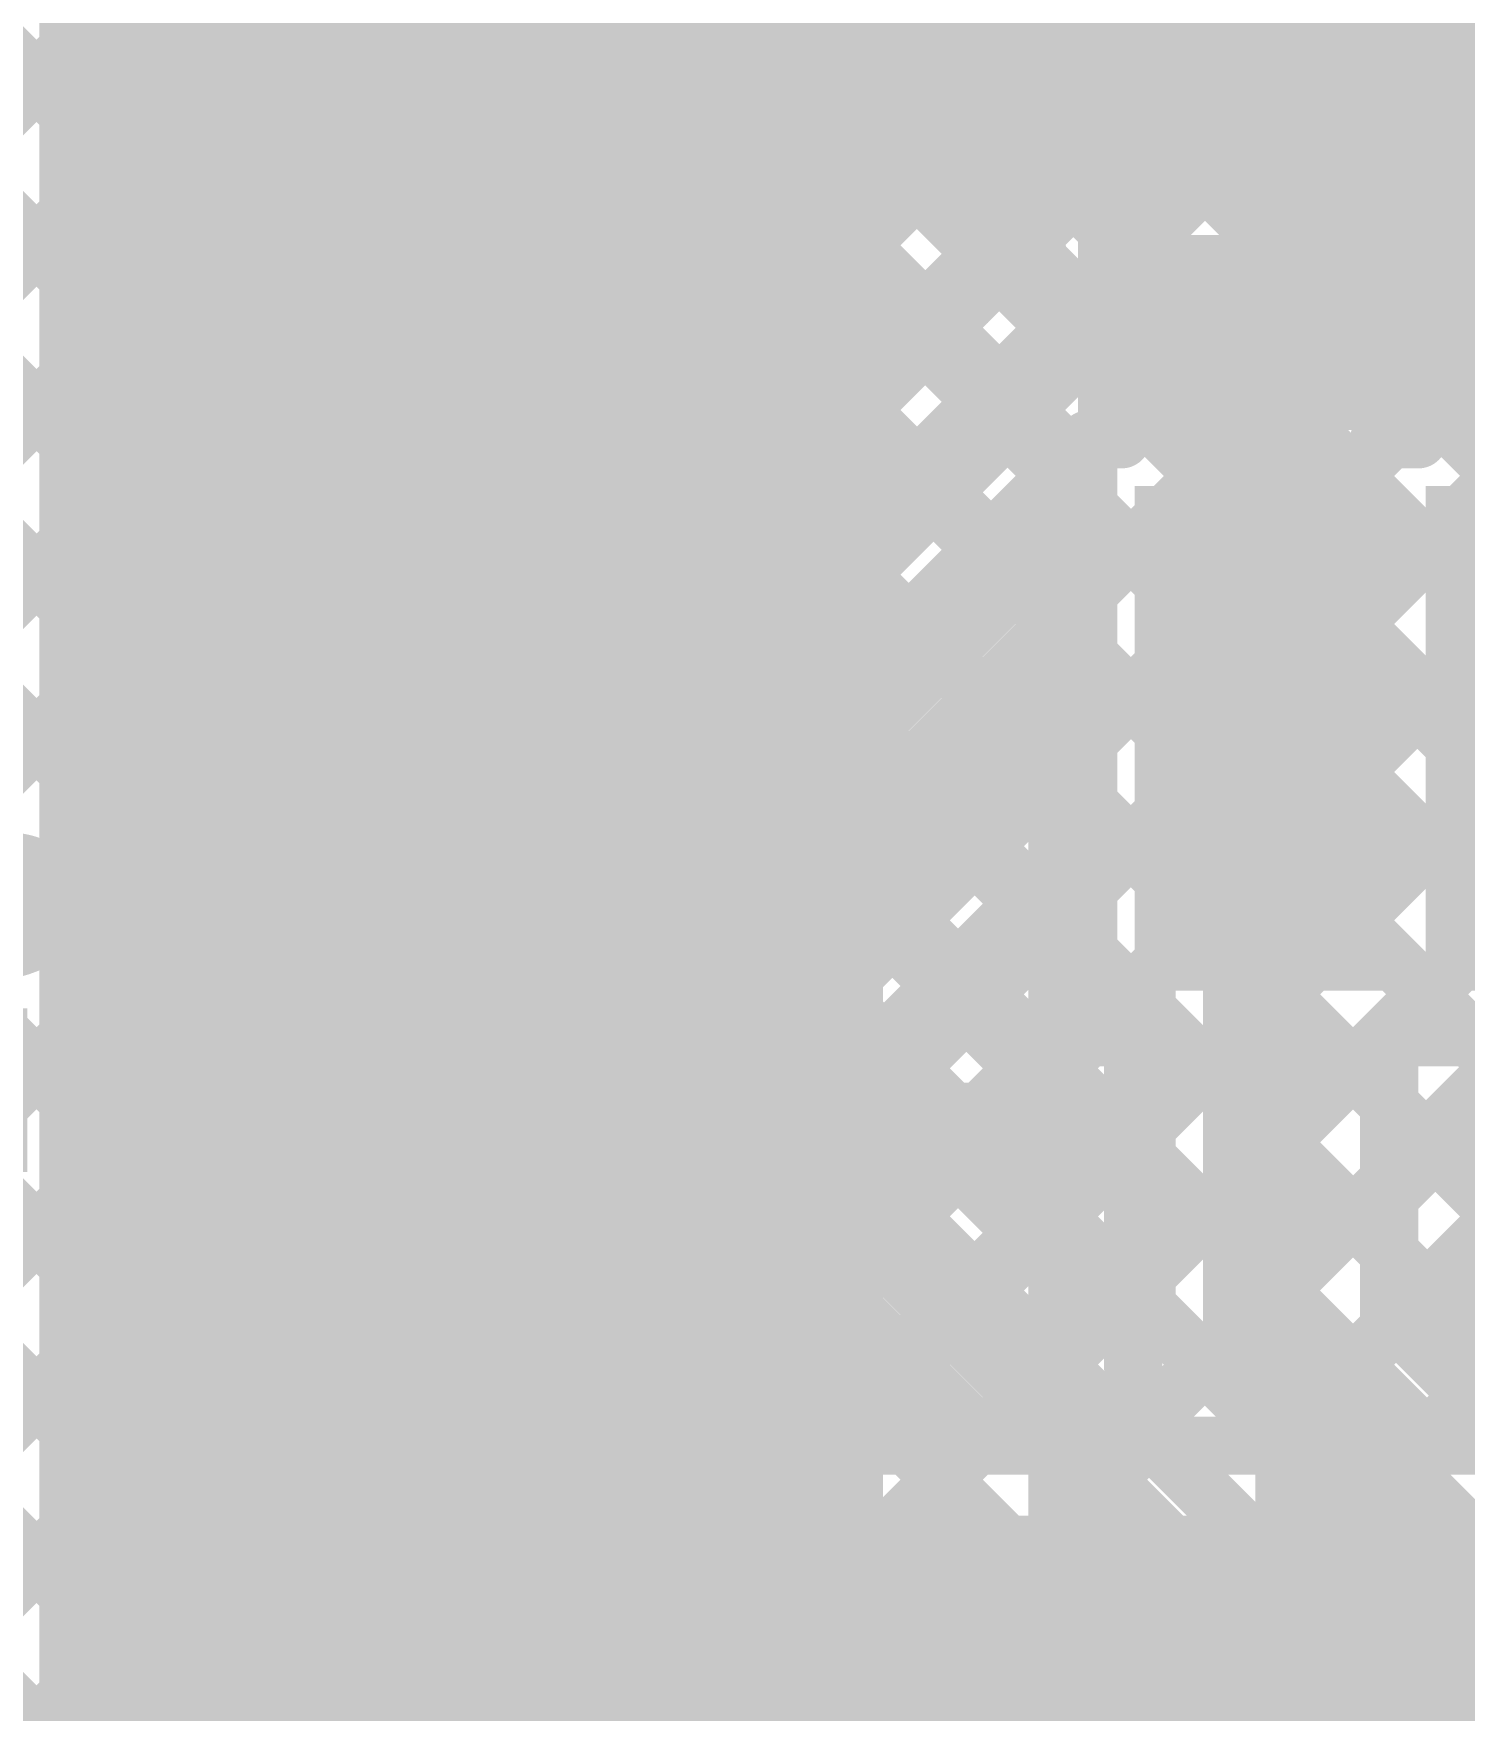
# Model space of a CAD drawing. Header units: millimetres. Extents: x -0.33 to 3.26, y -0.12 to 2.83.
# Drawn here: x -0.068 to 0.1779, y 0.8141 to 1.1023 of the extents above; entities that cross this region are included whole.
import ezdxf

# ---------------------------------------------------------------- set-up
doc = ezdxf.new("R2010")
doc.units = ezdxf.units.MM
doc.header["$MEASUREMENT"] = 0
for name, color, linetype in [('BottomLayer', 5, 'Continuous'), ('BottomOverlay', 54, 'Continuous'), ('BottomPaste', 16, 'Continuous'), ('BottomSolder', 6, 'Continuous'), ('TopLayer', 1, 'Continuous'), ('TopOverlay', 2, 'Continuous'), ('TopPaste', 8, 'Continuous'), ('TopSolder', 216, 'Continuous'), ('ViaHoleLayer', 16, 'Continuous')]:
    doc.layers.add(name, color=color, linetype=linetype)
doc.styles.add('Arial', font='', dxfattribs={"height": 0.2})
doc.styles.get('Arial').set_extended_font_data('Arial')

# ---------------------------------------------------------------- blocks, each defined once
blk = doc.blocks.new('PS2801C_1_F3_A_B_5')
at = {"layer": 'BottomLayer'}
for points in [[(0.23622, 0.06772), (0.31496, 0.06772), (0.31496, 0.03228), (0.23622, 0.03228)], [(0.23622, 0.01772), (0.31496, 0.01772), (0.31496, -0.01772), (0.23622, -0.01772)]]:
    blk.add_hatch(color=5, dxfattribs=at).paths.add_polyline_path(points)
at = {"layer": 'BottomPaste'}
for points in [[(0.23622, 0.06772), (0.31496, 0.06772), (0.31496, 0.03228), (0.23622, 0.03228)], [(0.23622, 0.01772), (0.31496, 0.01772), (0.31496, -0.01772), (0.23622, -0.01772)]]:
    blk.add_hatch(color=16, dxfattribs=at).paths.add_polyline_path(points)
at = {"layer": 'BottomSolder'}
for points in [[(0.23222, 0.07172), (0.31896, 0.07172), (0.31896, 0.02828), (0.23222, 0.02828)], [(0.23222, 0.02172), (0.31896, 0.02172), (0.31896, -0.02172), (0.23222, -0.02172)]]:
    blk.add_hatch(color=6, dxfattribs=at).paths.add_polyline_path(points)
at = {"layer": 'BottomOverlay', "const_width": 0.01}
blk.add_lwpolyline([(0.017, 0.085), (0.259, 0.085)], dxfattribs=at)
at = {"layer": 'BottomOverlay', "const_width": 0.005}
blk.add_lwpolyline([(0.2565, 0.085, 1), (0.2615, 0.085, 1)], format="xyb", close=True, dxfattribs=at)
blk = doc.blocks.new('R__0402_B_34')
at = {"layer": 'BottomLayer'}
for points in [[(-0.0095, 0.0125), (-0.0095, -0.0125), (-0.0275, -0.0125), (-0.0275, 0.0125)], [(0.0275, 0.0125), (0.0275, -0.0125), (0.0095, -0.0125), (0.0095, 0.0125)]]:
    blk.add_hatch(color=5, dxfattribs=at).paths.add_polyline_path(points)
at = {"layer": 'BottomPaste'}
for points in [[(-0.0095, 0.0125), (-0.0095, -0.0125), (-0.0275, -0.0125), (-0.0275, 0.0125)], [(0.0275, 0.0125), (0.0275, -0.0125), (0.0095, -0.0125), (0.0095, 0.0125)]]:
    blk.add_hatch(color=16, dxfattribs=at).paths.add_polyline_path(points)
at = {"layer": 'BottomSolder'}
for points in [[(-0.0055, 0.0165), (-0.0055, -0.0165), (-0.0315, -0.0165), (-0.0315, 0.0165)], [(0.0315, 0.0165), (0.0315, -0.0165), (0.0055, -0.0165), (0.0055, 0.0165)]]:
    blk.add_hatch(color=6, dxfattribs=at).paths.add_polyline_path(points)
at = {"layer": 'BottomOverlay', "const_width": 0.01}
for points in [[(0.034, 0.019), (-0.034, 0.019)], [(-0.034, -0.019), (-0.034, 0.019)], [(0.034, -0.019), (0.034, 0.019)], [(0.034, -0.019), (-0.034, -0.019)]]:
    blk.add_lwpolyline(points, dxfattribs=at)
at = {"layer": 'BottomOverlay', "const_width": 0.005}
for points in [[(-0.0365, 0.019, 1), (-0.0315, 0.019, 1)], [(-0.0365, 0.019, 1), (-0.0315, 0.019, 1)], [(0.0315, 0.019, 1), (0.0365, 0.019, 1)], [(0.0315, 0.019, 1), (0.0365, 0.019, 1)], [(-0.0365, -0.019, 1), (-0.0315, -0.019, 1)], [(-0.0365, -0.019, 1), (-0.0315, -0.019, 1)], [(0.0315, -0.019, 1), (0.0365, -0.019, 1)], [(0.0315, -0.019, 1), (0.0365, -0.019, 1)]]:
    blk.add_lwpolyline(points, format="xyb", close=True, dxfattribs=at)
blk = doc.blocks.new('R__0402_B_37')
at = {"layer": 'BottomLayer'}
for points in [[(-0.0095, 0.0125), (-0.0095, -0.0125), (-0.0275, -0.0125), (-0.0275, 0.0125)], [(0.0275, 0.0125), (0.0275, -0.0125), (0.0095, -0.0125), (0.0095, 0.0125)]]:
    blk.add_hatch(color=5, dxfattribs=at).paths.add_polyline_path(points)
at = {"layer": 'BottomPaste'}
for points in [[(-0.0095, 0.0125), (-0.0095, -0.0125), (-0.0275, -0.0125), (-0.0275, 0.0125)], [(0.0275, 0.0125), (0.0275, -0.0125), (0.0095, -0.0125), (0.0095, 0.0125)]]:
    blk.add_hatch(color=16, dxfattribs=at).paths.add_polyline_path(points)
at = {"layer": 'BottomSolder'}
for points in [[(-0.0055, 0.0165), (-0.0055, -0.0165), (-0.0315, -0.0165), (-0.0315, 0.0165)], [(0.0315, 0.0165), (0.0315, -0.0165), (0.0055, -0.0165), (0.0055, 0.0165)]]:
    blk.add_hatch(color=6, dxfattribs=at).paths.add_polyline_path(points)
at = {"layer": 'BottomOverlay', "const_width": 0.01}
for points in [[(-0.034, 0.019), (0.034, 0.019)], [(-0.034, 0.019), (-0.034, -0.019)], [(0.034, 0.019), (0.034, -0.019)], [(-0.034, -0.019), (0.034, -0.019)]]:
    blk.add_lwpolyline(points, dxfattribs=at)
at = {"layer": 'BottomOverlay', "const_width": 0.005}
for points in [[(-0.0365, 0.019, 1), (-0.0315, 0.019, 1)], [(-0.0365, 0.019, 1), (-0.0315, 0.019, 1)], [(0.0315, 0.019, 1), (0.0365, 0.019, 1)], [(0.0315, 0.019, 1), (0.0365, 0.019, 1)], [(-0.0365, -0.019, 1), (-0.0315, -0.019, 1)], [(-0.0365, -0.019, 1), (-0.0315, -0.019, 1)], [(0.0315, -0.019, 1), (0.0365, -0.019, 1)], [(0.0315, -0.019, 1), (0.0365, -0.019, 1)]]:
    blk.add_lwpolyline(points, format="xyb", close=True, dxfattribs=at)
blk = doc.blocks.new('R__0402_51')
at = {"layer": 'TopLayer'}
for points in [[(-0.0275, -0.0125), (-0.0275, 0.0125), (-0.0095, 0.0125), (-0.0095, -0.0125)], [(0.0095, -0.0125), (0.0095, 0.0125), (0.0275, 0.0125), (0.0275, -0.0125)]]:
    blk.add_hatch(color=1, dxfattribs=at).paths.add_polyline_path(points)
at = {"layer": 'TopPaste'}
for points in [[(-0.0275, -0.0125), (-0.0275, 0.0125), (-0.0095, 0.0125), (-0.0095, -0.0125)], [(0.0095, -0.0125), (0.0095, 0.0125), (0.0275, 0.0125), (0.0275, -0.0125)]]:
    blk.add_hatch(color=8, dxfattribs=at).paths.add_polyline_path(points)
at = {"layer": 'TopSolder'}
for points in [[(-0.0315, -0.0165), (-0.0315, 0.0165), (-0.0055, 0.0165), (-0.0055, -0.0165)], [(0.0055, -0.0165), (0.0055, 0.0165), (0.0315, 0.0165), (0.0315, -0.0165)]]:
    blk.add_hatch(color=216, dxfattribs=at).paths.add_polyline_path(points)
at = {"layer": 'TopOverlay', "const_width": 0.005}
for points in [[(-0.0325, -0.0175), (-0.0325, 0.0175)], [(-0.0085, 0.0175), (-0.0325, 0.0175)], [(0.0325, 0.0175), (0.0085, 0.0175)], [(0.0325, -0.0175), (0.0325, 0.0175)], [(-0.0085, -0.0175), (-0.0325, -0.0175)], [(0.0325, -0.0175), (0.0085, -0.0175)]]:
    blk.add_lwpolyline(points, dxfattribs=at)
at = {"layer": 'TopOverlay', "const_width": 0.0025}
for points in [[(-0.03375, 0.0175, 1), (-0.03125, 0.0175, 1)], [(-0.03375, 0.0175, 1), (-0.03125, 0.0175, 1)], [(-0.00975, 0.0175, 1), (-0.00725, 0.0175, 1)], [(0.00725, 0.0175, 1), (0.00975, 0.0175, 1)], [(0.03125, 0.0175, 1), (0.03375, 0.0175, 1)], [(0.03125, 0.0175, 1), (0.03375, 0.0175, 1)], [(-0.03375, -0.0175, 1), (-0.03125, -0.0175, 1)], [(-0.03375, -0.0175, 1), (-0.03125, -0.0175, 1)], [(-0.00975, -0.0175, 1), (-0.00725, -0.0175, 1)], [(0.00725, -0.0175, 1), (0.00975, -0.0175, 1)], [(0.03125, -0.0175, 1), (0.03375, -0.0175, 1)], [(0.03125, -0.0175, 1), (0.03375, -0.0175, 1)]]:
    blk.add_lwpolyline(points, format="xyb", close=True, dxfattribs=at)
blk = doc.blocks.new('SOT23_3_69')
at = {"layer": 'TopLayer'}
for points in [[(0.01574, 0.02657), (-0.01575, 0.02657), (-0.01575, 0.05807), (0.01574, 0.05807)], [(-0.02166, -0.05807), (-0.05316, -0.05807), (-0.05316, -0.02657), (-0.02166, -0.02657)], [(0.05314, -0.05807), (0.02165, -0.05807), (0.02165, -0.02657), (0.05314, -0.02657)]]:
    blk.add_hatch(color=1, dxfattribs=at).paths.add_polyline_path(points)
at = {"layer": 'TopPaste'}
for points in [[(0.01574, 0.02657), (-0.01575, 0.02657), (-0.01575, 0.05807), (0.01574, 0.05807)], [(-0.02166, -0.05807), (-0.05316, -0.05807), (-0.05316, -0.02657), (-0.02166, -0.02657)], [(0.05314, -0.05807), (0.02165, -0.05807), (0.02165, -0.02657), (0.05314, -0.02657)]]:
    blk.add_hatch(color=8, dxfattribs=at).paths.add_polyline_path(points)
at = {"layer": 'TopSolder'}
for points in [[(0.01974, 0.02257), (-0.01975, 0.02257), (-0.01975, 0.06207), (0.01974, 0.06207)], [(-0.01766, -0.06207), (-0.05716, -0.06207), (-0.05716, -0.02257), (-0.01766, -0.02257)], [(0.05714, -0.06207), (0.01765, -0.06207), (0.01765, -0.02257), (0.05714, -0.02257)]]:
    blk.add_hatch(color=216, dxfattribs=at).paths.add_polyline_path(points)
at = {"layer": 'TopOverlay', "const_width": 0.01}
for points in [[(-0.06401, 0.032), (-0.06401, -0.03)], [(-0.06401, 0.032), (-0.02901, 0.032)], [(0.02899, 0.031), (0.06399, 0.031)], [(0.06399, 0.031), (0.06399, -0.03)], [(-0.01101, -0.032), (0.01099, -0.032)]]:
    blk.add_lwpolyline(points, dxfattribs=at)
at = {"layer": 'TopOverlay'}
for points, const_width in [([(-0.06651, 0.032, 1), (-0.06151, 0.032, 1)], 0.005), ([(-0.06651, 0.032, 1), (-0.06151, 0.032, 1)], 0.005), ([(-0.03151, 0.032, 1), (-0.02651, 0.032, 1)], 0.005), ([(0.02649, 0.031, 1), (0.03149, 0.031, 1)], 0.005), ([(0.06149, 0.031, 1), (0.06649, 0.031, 1)], 0.005), ([(0.06149, 0.031, 1), (0.06649, 0.031, 1)], 0.005), ([(-0.06651, -0.03, 1), (-0.06151, -0.03, 1)], 0.005), ([(0.06149, -0.03, 1), (0.06649, -0.03, 1)], 0.005), ([(-0.01351, -0.032, 1), (-0.00851, -0.032, 1)], 0.005), ([(0.00849, -0.032, 1), (0.01349, -0.032, 1)], 0.005), ([(-0.06409, -0.068, 1), (-0.07393, -0.068, 1)], 0.00984), ([(-0.07639, -0.068, 1), (-0.07147, -0.068, 1)], 0.00492), ([(-0.06655, -0.068, 1), (-0.06162, -0.068, 1)], 0.00492)]:
    blk.add_lwpolyline(points, format="xyb", close=True, dxfattribs=dict(at, const_width=const_width))
blk = doc.blocks.new('T________B_____12_P___95')
at = {"layer": 'TopOverlay', "const_width": 0.01}
for points in [[(2.325, 0.164), (-0.105, 0.164)], [(0.76339, 0.1402), (0.78216, 0.12143)], [(0.83748, 0.1402), (0.81871, 0.12143)]]:
    blk.add_lwpolyline(points, dxfattribs=at)
at = {"layer": 'TopOverlay', "const_width": 0.005}
for points in [[(0.76089, 0.1402, 1), (0.76589, 0.1402, 1)], [(0.83498, 0.1402, 1), (0.83998, 0.1402, 1)]]:
    blk.add_lwpolyline(points, format="xyb", close=True, dxfattribs=at)
blk = doc.blocks.new('R__0402_262')
at = {"layer": 'TopLayer'}
for points in [[(-0.0275, -0.0125), (-0.0275, 0.0125), (-0.0095, 0.0125), (-0.0095, -0.0125)], [(0.0095, -0.0125), (0.0095, 0.0125), (0.0275, 0.0125), (0.0275, -0.0125)]]:
    blk.add_hatch(color=1, dxfattribs=at).paths.add_polyline_path(points)
at = {"layer": 'TopPaste'}
for points in [[(-0.0275, -0.0125), (-0.0275, 0.0125), (-0.0095, 0.0125), (-0.0095, -0.0125)], [(0.0095, -0.0125), (0.0095, 0.0125), (0.0275, 0.0125), (0.0275, -0.0125)]]:
    blk.add_hatch(color=8, dxfattribs=at).paths.add_polyline_path(points)
at = {"layer": 'TopSolder'}
for points in [[(-0.0315, -0.0165), (-0.0315, 0.0165), (-0.0055, 0.0165), (-0.0055, -0.0165)], [(0.0055, -0.0165), (0.0055, 0.0165), (0.0315, 0.0165), (0.0315, -0.0165)]]:
    blk.add_hatch(color=216, dxfattribs=at).paths.add_polyline_path(points)
at = {"layer": 'TopOverlay', "const_width": 0.005}
for points in [[(-0.0085, 0.0175), (-0.0325, 0.0175)], [(-0.0325, -0.0175), (-0.0325, 0.0175)], [(0.0325, 0.0175), (0.0085, 0.0175)], [(0.0325, -0.0175), (0.0325, 0.0175)], [(-0.0085, -0.0175), (-0.0325, -0.0175)], [(0.0325, -0.0175), (0.0085, -0.0175)]]:
    blk.add_lwpolyline(points, dxfattribs=at)
at = {"layer": 'TopOverlay', "const_width": 0.0025}
for points in [[(-0.03375, 0.0175, 1), (-0.03125, 0.0175, 1)], [(-0.03375, 0.0175, 1), (-0.03125, 0.0175, 1)], [(-0.00975, 0.0175, 1), (-0.00725, 0.0175, 1)], [(0.00725, 0.0175, 1), (0.00975, 0.0175, 1)], [(0.03125, 0.0175, 1), (0.03375, 0.0175, 1)], [(0.03125, 0.0175, 1), (0.03375, 0.0175, 1)], [(-0.03375, -0.0175, 1), (-0.03125, -0.0175, 1)], [(-0.03375, -0.0175, 1), (-0.03125, -0.0175, 1)], [(-0.00975, -0.0175, 1), (-0.00725, -0.0175, 1)], [(0.00725, -0.0175, 1), (0.00975, -0.0175, 1)], [(0.03125, -0.0175, 1), (0.03375, -0.0175, 1)], [(0.03125, -0.0175, 1), (0.03375, -0.0175, 1)]]:
    blk.add_lwpolyline(points, format="xyb", close=True, dxfattribs=at)

msp = doc.modelspace()

# ---------------------------------------------------------------- hatches: boundary and pattern name
at = {"layer": 'BottomLayer'}
msp.add_hatch(color=5, dxfattribs=at).paths.add_polyline_path([(-0.067, 0.128), (0.078, 0.128), (0.078, 2.405), (-0.067, 2.405)])
h = msp.add_hatch(color=5, dxfattribs=at)
edge = h.paths.add_edge_path()
edge.add_arc((0, 1.0606), 0.01181, 0, 360)
h = msp.add_hatch(color=5, dxfattribs=at)
edge = h.paths.add_edge_path()
edge.add_arc((0, 0.9136), 0.01181, 0, 360)
at = {"layer": 'TopLayer'}
for points in [[(0.023, 1.1), (0.37, 1.1), (0.37, 1.195), (0.023, 1.195)], [(0.01993, 0.8046), (0.38493, 0.8046), (0.38493, 0.8476), (0.01993, 0.8476)]]:
    msp.add_hatch(color=1, dxfattribs=at).paths.add_polyline_path(points)
h = msp.add_hatch(color=1, dxfattribs=at)
edge = h.paths.add_edge_path()
edge.add_arc((0, 1.0606), 0.01181, 0, 360)
h = msp.add_hatch(color=1, dxfattribs=at)
edge = h.paths.add_edge_path()
edge.add_arc((0, 0.9136), 0.01181, 0, 360)
at = {"layer": 'ViaHoleLayer'}
h = msp.add_hatch(color=16, dxfattribs=at)
edge = h.paths.add_edge_path()
edge.add_arc((0, 1.0606), 0.00591, 0, 360)
h = msp.add_hatch(color=16, dxfattribs=at)
edge = h.paths.add_edge_path()
edge.add_arc((0, 0.9136), 0.00591, 0, 360)

# ---------------------------------------------------------------- linework, layer by layer
at = {"layer": 'BottomLayer'}
for points, const_width in [([(-0.08, 1.33297), (0.1675, 1.08547)], 0.01), ([(-0.08, 1.08166), (0.16328, 1.32494)], 0.01), ([(-0.08, 1.30468), (0.14899, 1.07569)], 0.01), ([(-0.08, 1.05337), (0.16328, 1.29666)], 0.01), ([(-0.08, 1.2764), (0.1207, 1.07569)], 0.01), ([(-0.08, 1.02509), (0.16328, 1.26837)], 0.01), ([(-0.08, 1.24811), (0.1165, 1.05161)], 0.01), ([(-0.08, 0.9968), (0.16523, 1.24204)], 0.01), ([(-0.08, 1.21983), (0.11328, 1.02655)], 0.01), ([(-0.08, 0.96852), (0.1635, 1.21202)], 0.01), ([(-0.08, 1.19155), (0.11328, 0.99826)], 0.01), ([(-0.08, 0.94023), (0.16477, 1.185)], 0.01), ([(-0.08, 1.16326), (0.11328, 0.96998)], 0.01), ([(-0.08, 0.91195), (0.1635, 1.15545)], 0.01), ([(-0.08, 1.13498), (0.11328, 0.94169)], 0.01), ([(-0.08, 0.88367), (0.1635, 1.12717)], 0.01), ([(0.1675, 1.09169), (0.1675, 1.11269)], 0.01), ([(-0.08, 1.10669), (0.121, 0.90569)], 0.01), ([(0.14131, 1.07669), (0.1675, 1.10288)], 0.01), ([(0.04431, 1.09169), (0.141, 1.09169)], 0.02), ([(0.1675, 1.07569), (0.1675, 1.09169)], 0.01), ([(-0.08, 1.07841), (0.121, 0.87741)], 0.01), ([(0.1165, 1.07569), (0.13444, 1.07569)], 0.01), ([(0.1165, 1.03369), (0.1165, 1.07569)], 0.01), ([(0.14756, 1.07569), (0.1655, 1.07569)], 0.01), ([(0.1655, 1.03369), (0.1655, 1.07569)], 0.01), ([(0.1675, 1.07069), (0.1675, 1.07569)], 0.01), ([(0.1675, 1.07069), (0.1675, 1.07569)], 0.01), ([(0.1675, 1.03369), (0.1675, 1.07069)], 0.01), ([(0.141, 0.98319), (0.141, 1.05469)], 0.02), ([(-0.08, 0.85538), (0.1165, 1.05188)], 0.01), ([(-0.08, 1.05012), (0.21315, 0.75698)], 0.01), ([(0.11328, 1.03257), (0.119, 1.03257)], 0.01), ([(0.11328, 0.92982), (0.11328, 1.03257)], 0.01), ([(0.16328, 1.03257), (0.17, 1.03257)], 0.01), ([(0.16328, 1.03257), (0.17, 1.03257)], 0.01), ([(-0.08, 1.02184), (0.18486, 0.75698)], 0.01), ([(-0.08, 0.8271), (0.11328, 1.02038)], 0.01), ([(-0.08, 0.99356), (0.16328, 0.75027)], 0.01), ([(-0.08, 0.79881), (0.11328, 0.9921)], 0.01), ([(0.141, 0.98319), (0.143, 0.98119)], 0.02), ([(0.143, 0.873), (0.143, 0.98119)], 0.02), ([(-0.08, 0.96527), (0.16328, 0.72199)], 0.01), ([(-0.08, 0.77053), (0.11328, 0.96381)], 0.01), ([(-0.08, 0.93699), (0.16328, 0.6937)], 0.01), ([(-0.08, 0.74224), (0.11328, 0.93553)], 0.01), ([(0.11328, 0.92982), (0.121, 0.92982)], 0.01), ([(0.121, 0.873), (0.121, 0.92982)], 0.01), ([(0.165, 0.92982), (0.17272, 0.92982)], 0.01), ([(0.165, 0.92982), (0.17272, 0.92982)], 0.01), ([(0.165, 0.90239), (0.19243, 0.92982)], 0.01), ([(0.165, 0.88211), (0.165, 0.92982)], 0.01), ([(0.169, 0.87811), (0.22071, 0.92982)], 0.01), ([(0.17272, 0.92982), (0.22272, 0.92982)], 0.01), ([(0.18173, 0.92982), (0.31155, 0.8)], 0.01), ([(0.165, 0.91826), (0.28842, 0.79484)], 0.01), ([(-0.08, 0.71396), (0.121, 0.91496)], 0.01), ([(-0.08, 0.9087), (0.16328, 0.66542)], 0.01), ([(0.165, 0.88998), (0.27227, 0.7827)], 0.01), ([(-0.08, 0.68568), (0.121, 0.88668)], 0.01), ([(-0.08, 0.88042), (0.1635, 0.63692)], 0.01), ([(0.165, 0.88211), (0.25752, 0.7896)], 0.01), ([(0.143, 0.873), (0.242, 0.774)], 0.02), ([(-0.08, 0.65739), (0.12419, 0.86159)], 0.01), ([(0.12748, 0.8574), (0.22, 0.76489)], 0.01), ([(-0.08, 0.85213), (0.1635, 0.60863)], 0.01), ([(-0.08, 0.62911), (0.13789, 0.847)], 0.01), ([(-0.08, 0.60082), (0.15203, 0.83286)], 0.01), ([(-0.08, 0.82385), (0.15972, 0.58413)], 0.01), ([(-0.08, 0.57254), (0.16617, 0.81871)], 0.01), ([(-0.00314, 0.76583), (-0.00314, 0.80883)], 0.025)]:
    msp.add_lwpolyline(points, dxfattribs=dict(at, const_width=const_width))
for points, const_width in [([(0.165, 1.10288, 1), (0.17, 1.10288, 1)], 0.005), ([(0.03931, 1.09169, 1), (0.04931, 1.09169, 1)], 0.01), ([(0.136, 1.09169, 1), (0.146, 1.09169, 1)], 0.01), ([(0.165, 1.09169, 1), (0.17, 1.09169, 1)], 0.005), ([(0.165, 1.09169, 1), (0.17, 1.09169, 1)], 0.005), ([(0.165, 1.08547, 1), (0.17, 1.08547, 1)], 0.005), ([(0.13881, 1.07669, 1), (0.14381, 1.07669, 1)], 0.005), ([(0.114, 1.07569, 1), (0.119, 1.07569, 1)], 0.005), ([(0.114, 1.07569, 1), (0.119, 1.07569, 1)], 0.005), ([(0.1182, 1.07569, 1), (0.1232, 1.07569, 1)], 0.005), ([(0.13194, 1.07569, 1), (0.13694, 1.07569, 1)], 0.005), ([(0.13194, 1.07569, 1), (0.13694, 1.07569, 1)], 0.005), ([(0.14506, 1.07569, 1), (0.15006, 1.07569, 1)], 0.005), ([(0.14506, 1.07569, 1), (0.15006, 1.07569, 1)], 0.005), ([(0.14649, 1.07569, 1), (0.15149, 1.07569, 1)], 0.005), ([(0.163, 1.07569, 1), (0.168, 1.07569, 1)], 0.005), ([(0.163, 1.07569, 1), (0.168, 1.07569, 1)], 0.005), ([(0.165, 1.07569, 1), (0.17, 1.07569, 1)], 0.005), ([(0.165, 1.07569, 1), (0.17, 1.07569, 1)], 0.005), ([(0.165, 1.07569, 1), (0.17, 1.07569, 1)], 0.005), ([(0.165, 1.07069, 1), (0.17, 1.07069, 1)], 0.005), ([(0.165, 1.07069, 1), (0.17, 1.07069, 1)], 0.005), ([(0.165, 1.07069, 1), (0.17, 1.07069, 1)], 0.005), ([(0.136, 1.05469, 1), (0.146, 1.05469, 1)], 0.01), ([(0.114, 1.05188, 1), (0.119, 1.05188, 1)], 0.005), ([(0.114, 1.05161, 1), (0.119, 1.05161, 1)], 0.005), ([(0.114, 1.03369, 1), (0.119, 1.03369, 1)], 0.005), ([(0.163, 1.03369, 1), (0.168, 1.03369, 1)], 0.005), ([(0.165, 1.03369, 1), (0.17, 1.03369, 1)], 0.005), ([(0.11078, 1.03257, 1), (0.11578, 1.03257, 1)], 0.005), ([(0.11078, 1.03257, 1), (0.11578, 1.03257, 1)], 0.005), ([(0.1165, 1.03257, 1), (0.1215, 1.03257, 1)], 0.005), ([(0.16078, 1.03257, 1), (0.16578, 1.03257, 1)], 0.005), ([(0.16078, 1.03257, 1), (0.16578, 1.03257, 1)], 0.005), ([(0.1675, 1.03257, 1), (0.1725, 1.03257, 1)], 0.005), ([(0.1675, 1.03257, 1), (0.1725, 1.03257, 1)], 0.005), ([(0.11078, 1.02655, 1), (0.11578, 1.02655, 1)], 0.005), ([(0.11078, 1.02038, 1), (0.11578, 1.02038, 1)], 0.005), ([(0.11078, 0.99826, 1), (0.11578, 0.99826, 1)], 0.005), ([(0.11078, 0.9921, 1), (0.11578, 0.9921, 1)], 0.005), ([(0.136, 0.98319, 1), (0.146, 0.98319, 1)], 0.01), ([(0.136, 0.98319, 1), (0.146, 0.98319, 1)], 0.01), ([(0.138, 0.98119, 1), (0.148, 0.98119, 1)], 0.01), ([(0.138, 0.98119, 1), (0.148, 0.98119, 1)], 0.01), ([(0.11078, 0.96998, 1), (0.11578, 0.96998, 1)], 0.005), ([(0.11078, 0.96381, 1), (0.11578, 0.96381, 1)], 0.005), ([(0.11078, 0.94169, 1), (0.11578, 0.94169, 1)], 0.005), ([(0.11078, 0.93553, 1), (0.11578, 0.93553, 1)], 0.005), ([(0.11078, 0.92982, 1), (0.11578, 0.92982, 1)], 0.005), ([(0.11078, 0.92982, 1), (0.11578, 0.92982, 1)], 0.005), ([(0.1185, 0.92982, 1), (0.1235, 0.92982, 1)], 0.005), ([(0.1185, 0.92982, 1), (0.1235, 0.92982, 1)], 0.005), ([(0.1625, 0.92982, 1), (0.1675, 0.92982, 1)], 0.005), ([(0.1625, 0.92982, 1), (0.1675, 0.92982, 1)], 0.005), ([(0.1625, 0.92982, 1), (0.1675, 0.92982, 1)], 0.005), ([(0.17022, 0.92982, 1), (0.17522, 0.92982, 1)], 0.005), ([(0.17022, 0.92982, 1), (0.17522, 0.92982, 1)], 0.005), ([(0.17022, 0.92982, 1), (0.17522, 0.92982, 1)], 0.005), ([(0.17923, 0.92982, 1), (0.18423, 0.92982, 1)], 0.005), ([(0.1625, 0.91826, 1), (0.1675, 0.91826, 1)], 0.005), ([(0.1185, 0.91496, 1), (0.1235, 0.91496, 1)], 0.005), ([(0.1185, 0.90569, 1), (0.1235, 0.90569, 1)], 0.005), ([(0.1625, 0.90239, 1), (0.1675, 0.90239, 1)], 0.005), ([(0.1625, 0.88998, 1), (0.1675, 0.88998, 1)], 0.005), ([(0.1185, 0.88668, 1), (0.1235, 0.88668, 1)], 0.005), ([(0.1625, 0.88211, 1), (0.1675, 0.88211, 1)], 0.005), ([(0.1625, 0.88211, 1), (0.1675, 0.88211, 1)], 0.005), ([(0.1185, 0.87741, 1), (0.1235, 0.87741, 1)], 0.005), ([(0.138, 0.873, 1), (0.148, 0.873, 1)], 0.01), ([(0.138, 0.873, 1), (0.148, 0.873, 1)], 0.01), ([(0.1665, 0.87811, 1), (0.1715, 0.87811, 1)], 0.005), ([(0.1185, 0.873, 1), (0.1235, 0.873, 1)], 0.005), ([(0.1185, 0.873, 1), (0.1235, 0.873, 1)], 0.005), ([(0.1185, 0.873, 1), (0.1235, 0.873, 1)], 0.005), ([(0.12169, 0.86159, 1), (0.12669, 0.86159, 1)], 0.005), ([(0.12494, 0.85744, 1), (0.12994, 0.85744, 1)], 0.005), ([(0.12498, 0.8574, 1), (0.12998, 0.8574, 1)], 0.005), ([(0.12498, 0.8574, 1), (0.12998, 0.8574, 1)], 0.005), ([(0.13539, 0.847, 1), (0.14039, 0.847, 1)], 0.005), ([(0.14953, 0.83286, 1), (0.15453, 0.83286, 1)], 0.005), ([(0.16367, 0.81871, 1), (0.16867, 0.81871, 1)], 0.005), ([(-0.00939, 0.80883, 1), (0.00311, 0.80883, 1)], 0.0125)]:
    msp.add_lwpolyline(points, format="xyb", close=True, dxfattribs=dict(at, const_width=const_width))
at = {"layer": 'BottomLayer', "const_width": 0.01}
for points in [[(0.13444, 1.07569, -0.152499), (0.14756, 1.07569)], [(0.12748, 0.8574, -0.199566), (0.121, 0.873)], [(0.12744, 0.85744, -0.198912), (0.121, 0.873)]]:
    msp.add_lwpolyline(points, format="xyb", dxfattribs=at)
at = {"layer": 'TopLayer'}
for points, const_width in [([(-0.035, 1.1005), (0.0145, 1.15)], 0.01), ([(-0.0105, 1.10096), (0.01094, 1.1224)], 0.01), ([(0.011, 1.088), (0.011, 1.12234)], 0.01), ([(-0.0105, 1.0861), (0.011, 1.1076)], 0.01), ([(-0.00137, 1.11009), (0.011, 1.09771)], 0.01), ([(-0.0105, 1.0765), (-0.0105, 1.10096)], 0.01), ([(-0.0105, 1.09376), (0.22365, 0.8596)], 0.01), ([(-0.057, 1.01414), (0.01686, 1.088)], 0.01), ([(-0.057, 0.98869), (0.04231, 1.088)], 0.01), ([(-0.057, 0.93778), (0.09322, 1.088)], 0.01), ([(-0.057, 0.91232), (0.11868, 1.088)], 0.01), ([(-0.057, 0.96323), (0.06777, 1.088)], 0.01), ([(-0.04636, 0.8975), (0.14414, 1.088)], 0.01), ([(-0.02091, 0.8975), (0.16959, 1.088)], 0.01), ([(-0.0105, 0.88245), (0.19505, 1.088)], 0.01), ([(-0.00098, 0.86652), (0.2205, 1.088)], 0.01), ([(0.011, 1.088), (0.382, 1.088)], 0.01), ([(0.01756, 0.8596), (0.24596, 1.088)], 0.01), ([(0.02071, 1.088), (0.24911, 0.8596)], 0.01), ([(0.04302, 0.8596), (0.27141, 1.088)], 0.01), ([(0.04617, 1.088), (0.27456, 0.8596)], 0.01), ([(0.06848, 0.8596), (0.29687, 1.088)], 0.01), ([(0.07162, 1.088), (0.30002, 0.8596)], 0.01), ([(0.09393, 0.8596), (0.32233, 1.088)], 0.01), ([(0.09708, 1.088), (0.32548, 0.8596)], 0.01), ([(0.11939, 0.8596), (0.34778, 1.088)], 0.01), ([(0.12254, 1.088), (0.25911, 0.95142)], 0.01), ([(0.14484, 0.8596), (0.37324, 1.088)], 0.01), ([(0.14799, 1.088), (0.26457, 0.97142)], 0.01), ([(0.17345, 1.088), (0.27547, 0.98597)], 0.01), ([(-0.057, 1.0765), (-0.0105, 1.0765)], 0.01), ([(-0.057, 1.06506), (-0.04556, 1.0765)], 0.01), ([(-0.057, 1.0396), (-0.0201, 1.0765)], 0.01), ([(-0.057, 0.8975), (-0.057, 1.0765)], 0.01), ([(-0.04415, 1.0765), (0.17274, 0.8596)], 0.01), ([(-0.0187, 1.0765), (0.1982, 0.8596)], 0.01), ([(-0.035, 1.0605), (-0.0001, 1.0605)], 0.02), ([(-0.057, 1.06389), (0.14729, 0.8596)], 0.01), ([(-0.057, 1.03843), (0.12183, 0.8596)], 0.01), ([(-0.057, 1.01298), (0.09637, 0.8596)], 0.01), ([(-0.057, 0.98752), (0.07092, 0.8596)], 0.01), ([(-0.057, 0.96207), (0.04546, 0.8596)], 0.01), ([(0.1703, 0.8596), (0.259, 0.94831)], 0.01), ([(-0.057, 0.93661), (-0.01789, 0.8975)], 0.01), ([(-0.035, 0.9135), (-0.0001, 0.9135)], 0.02), ([(-0.057, 0.91116), (-0.04334, 0.8975)], 0.01), ([(-0.057, 0.8975), (-0.0105, 0.8975)], 0.01), ([(-0.0105, 0.87604), (-0.0105, 0.8975)], 0.01), ([(-0.0105, 0.89011), (0.02001, 0.8596)], 0.01), ([(-0.035, 0.8765), (0.0145, 0.827)], 0.01), ([(-0.0105, 0.87604), (0.00793, 0.85761)], 0.01), ([(0.00793, 0.8596), (0.387, 0.8596)], 0.01), ([(0.03768, 0.82422), (0.37113, 0.82422)], 0.02), ([(0.0145, 0.827), (0.061, 0.827)], 0.01)]:
    msp.add_lwpolyline(points, dxfattribs=dict(at, const_width=const_width))
for points, const_width in [([(-0.0375, 1.1005, 1), (-0.0325, 1.1005, 1)], 0.005), ([(-0.013, 1.10096, 1), (-0.008, 1.10096, 1)], 0.005), ([(-0.013, 1.10096, 1), (-0.008, 1.10096, 1)], 0.005), ([(0.0085, 1.09771, 1), (0.0135, 1.09771, 1)], 0.005), ([(-0.013, 1.09376, 1), (-0.008, 1.09376, 1)], 0.005), ([(0.0085, 1.088, 1), (0.0135, 1.088, 1)], 0.005), ([(0.0085, 1.088, 1), (0.0135, 1.088, 1)], 0.005), ([(0.01436, 1.088, 1), (0.01936, 1.088, 1)], 0.005), ([(0.01821, 1.088, 1), (0.02321, 1.088, 1)], 0.005), ([(0.03981, 1.088, 1), (0.04481, 1.088, 1)], 0.005), ([(0.04367, 1.088, 1), (0.04867, 1.088, 1)], 0.005), ([(0.06527, 1.088, 1), (0.07027, 1.088, 1)], 0.005), ([(0.06913, 1.088, 1), (0.07412, 1.088, 1)], 0.005), ([(0.09072, 1.088, 1), (0.09572, 1.088, 1)], 0.005), ([(0.09458, 1.088, 1), (0.09958, 1.088, 1)], 0.005), ([(0.11618, 1.088, 1), (0.12118, 1.088, 1)], 0.005), ([(0.12004, 1.088, 1), (0.12504, 1.088, 1)], 0.005), ([(0.14164, 1.088, 1), (0.14664, 1.088, 1)], 0.005), ([(0.14549, 1.088, 1), (0.15049, 1.088, 1)], 0.005), ([(0.16709, 1.088, 1), (0.17209, 1.088, 1)], 0.005), ([(0.17095, 1.088, 1), (0.17595, 1.088, 1)], 0.005), ([(-0.013, 1.0861, 1), (-0.008, 1.0861, 1)], 0.005), ([(-0.0595, 1.0765, 1), (-0.0545, 1.0765, 1)], 0.005), ([(-0.0595, 1.0765, 1), (-0.0545, 1.0765, 1)], 0.005), ([(-0.04806, 1.0765, 1), (-0.04306, 1.0765, 1)], 0.005), ([(-0.04665, 1.0765, 1), (-0.04165, 1.0765, 1)], 0.005), ([(-0.0226, 1.0765, 1), (-0.0176, 1.0765, 1)], 0.005), ([(-0.0212, 1.0765, 1), (-0.0162, 1.0765, 1)], 0.005), ([(-0.013, 1.0765, 1), (-0.008, 1.0765, 1)], 0.005), ([(-0.013, 1.0765, 1), (-0.008, 1.0765, 1)], 0.005), ([(-0.0595, 1.06506, 1), (-0.0545, 1.06506, 1)], 0.005), ([(-0.04, 1.0605, 1), (-0.03, 1.0605, 1)], 0.01), ([(-0.0051, 1.0605, 1), (0.0049, 1.0605, 1)], 0.01), ([(-0.0595, 1.06389, 1), (-0.0545, 1.06389, 1)], 0.005), ([(-0.0595, 1.0396, 1), (-0.0545, 1.0396, 1)], 0.005), ([(-0.0595, 1.03843, 1), (-0.0545, 1.03843, 1)], 0.005), ([(-0.0595, 1.01414, 1), (-0.0545, 1.01414, 1)], 0.005), ([(-0.0595, 1.01298, 1), (-0.0545, 1.01298, 1)], 0.005), ([(-0.0595, 0.98869, 1), (-0.0545, 0.98869, 1)], 0.005), ([(-0.0595, 0.98752, 1), (-0.0545, 0.98752, 1)], 0.005), ([(-0.0595, 0.96323, 1), (-0.0545, 0.96323, 1)], 0.005), ([(-0.0595, 0.96207, 1), (-0.0545, 0.96207, 1)], 0.005), ([(-0.0595, 0.93778, 1), (-0.0545, 0.93778, 1)], 0.005), ([(-0.0595, 0.93661, 1), (-0.0545, 0.93661, 1)], 0.005), ([(-0.04, 0.9135, 1), (-0.03, 0.9135, 1)], 0.01), ([(-0.0051, 0.9135, 1), (0.0049, 0.9135, 1)], 0.01), ([(-0.0595, 0.91232, 1), (-0.0545, 0.91232, 1)], 0.005), ([(-0.0595, 0.91116, 1), (-0.0545, 0.91116, 1)], 0.005), ([(-0.0595, 0.8975, 1), (-0.0545, 0.8975, 1)], 0.005), ([(-0.0595, 0.8975, 1), (-0.0545, 0.8975, 1)], 0.005), ([(-0.04886, 0.8975, 1), (-0.04386, 0.8975, 1)], 0.005), ([(-0.04584, 0.8975, 1), (-0.04084, 0.8975, 1)], 0.005), ([(-0.02341, 0.8975, 1), (-0.01841, 0.8975, 1)], 0.005), ([(-0.02039, 0.8975, 1), (-0.01539, 0.8975, 1)], 0.005), ([(-0.013, 0.8975, 1), (-0.008, 0.8975, 1)], 0.005), ([(-0.013, 0.8975, 1), (-0.008, 0.8975, 1)], 0.005), ([(-0.013, 0.89011, 1), (-0.008, 0.89011, 1)], 0.005), ([(-0.013, 0.88245, 1), (-0.008, 0.88245, 1)], 0.005), ([(-0.0375, 0.8765, 1), (-0.0325, 0.8765, 1)], 0.005), ([(-0.013, 0.87604, 1), (-0.008, 0.87604, 1)], 0.005), ([(-0.013, 0.87604, 1), (-0.008, 0.87604, 1)], 0.005), ([(-0.00348, 0.86652, 1), (0.00152, 0.86652, 1)], 0.005), ([(0.00543, 0.8596, 1), (0.01043, 0.8596, 1)], 0.005), ([(0.00543, 0.85761, 1), (0.01043, 0.85761, 1)], 0.005), ([(0.01506, 0.8596, 1), (0.02006, 0.8596, 1)], 0.005), ([(0.01751, 0.8596, 1), (0.02251, 0.8596, 1)], 0.005), ([(0.04052, 0.8596, 1), (0.04552, 0.8596, 1)], 0.005), ([(0.04296, 0.8596, 1), (0.04796, 0.8596, 1)], 0.005), ([(0.06598, 0.8596, 1), (0.07098, 0.8596, 1)], 0.005), ([(0.06842, 0.8596, 1), (0.07342, 0.8596, 1)], 0.005), ([(0.09143, 0.8596, 1), (0.09643, 0.8596, 1)], 0.005), ([(0.09387, 0.8596, 1), (0.09887, 0.8596, 1)], 0.005), ([(0.11689, 0.8596, 1), (0.12189, 0.8596, 1)], 0.005), ([(0.11933, 0.8596, 1), (0.12433, 0.8596, 1)], 0.005), ([(0.14234, 0.8596, 1), (0.14734, 0.8596, 1)], 0.005), ([(0.14479, 0.8596, 1), (0.14979, 0.8596, 1)], 0.005), ([(0.1678, 0.8596, 1), (0.1728, 0.8596, 1)], 0.005), ([(0.17024, 0.8596, 1), (0.17524, 0.8596, 1)], 0.005), ([(0.03268, 0.82422, 1), (0.04268, 0.82422, 1)], 0.01), ([(0.012, 0.827, 1), (0.017, 0.827, 1)], 0.005), ([(0.012, 0.827, 1), (0.017, 0.827, 1)], 0.005), ([(0.0585, 0.827, 1), (0.0635, 0.827, 1)], 0.005)]:
    msp.add_lwpolyline(points, format="xyb", close=True, dxfattribs=dict(at, const_width=const_width))

# ---------------------------------------------------------------- block references
for name, p, rotation in [('T________B_____12_P___95', (0.311, 0.148), 90), ('R__0402_51', (-0.035, 1.079), 270), ('R__0402_B_34', (0.141, 1.07319), 270), ('R__0402_B_37', (0.192, 1.07319), 90), ('PS2801C_1_F3_A_B_5', (0.193, 0.7056), 90), ('R__0402_262', (-0.035, 0.895), 270), ('SOT23_3_69', (-0.00464, 0.78683), 90)]:
    msp.add_blockref(name, p, dxfattribs=dict(rotation=rotation))

# ---------------------------------------------------------------- texts
at = {"layer": 'BottomOverlay', "style": 'Arial', "text_generation_flag": 2}
msp.add_text('*', height=0.04, rotation=360, dxfattribs=at).set_placement((0.111, 1.033))
at = {"layer": 'TopOverlay', "style": 'Arial'}
for s, height, rotation, p in [('IN_2', 0.1, 90, (0.12833, 1.056)), ('Y_2', 0.1, 90, (0.12633, 0.869)), ('*', 0.04, 270, (-0.094, 1.075)), ('Q74', 0.04, 90, (0.037, 0.862)), ('R46', 0.04, 90, (-0.06, 0.865)), ('IN_1', 0.1, 90, (0.12833, 0.656))]:
    msp.add_text(s, height=height, rotation=rotation, dxfattribs=at).set_placement(p)

doc.saveas('drawing.dxf')
